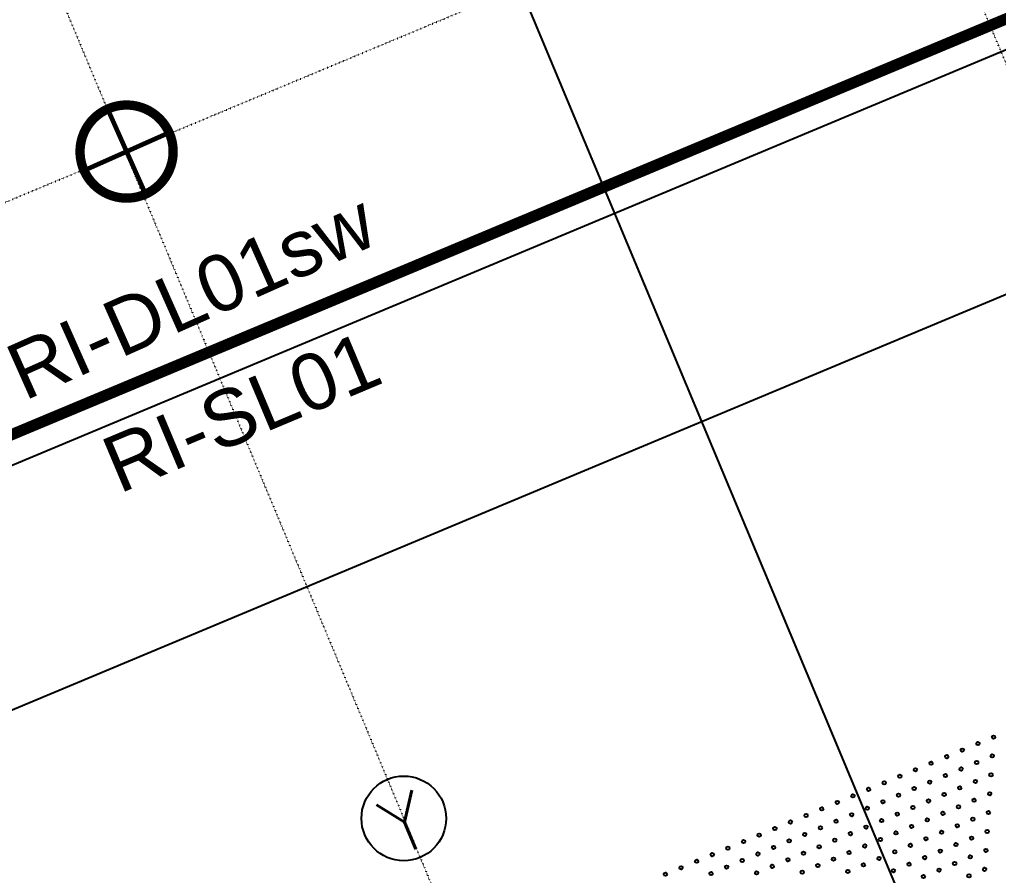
# Model space of a CAD drawing. Header units: millimetres. Extents: x 712803 to 922331, y -1382701 to -1225629.
# Drawn here: x 787346 to 789080, y -1314425 to -1312909 of the extents above; entities that cross this region are included whole.
import ezdxf
from ezdxf.enums import TextEntityAlignment as Align

# ---------------------------------------------------------------- set-up
doc = ezdxf.new("R2010")
doc.units = ezdxf.units.MM
doc.header["$LTSCALE"] = 10
doc.header["$MEASUREMENT"] = 0
doc.linetypes.add('ACAD_ISO07W100', pattern=[3, 0, -3])
doc.linetypes.add('CENTER', pattern=[50.8, 31.75, -6.35, 6.35, -6.35])
for name, color, linetype in [('I—平顶—分格线', 8, 'Continuous'), ('I—平顶—灯具', 62, 'Continuous'), ('I—平顶—烟感', 144, 'Continuous'), ('I—平顶—设备定位尺寸标注', 232, 'Continuous'), ('I—平顶—造型', 122, 'Continuous'), ('I—装饰—尺寸标注', 232, 'Continuous'), ('TSC_lighting', 52, 'Continuous')]:
    doc.layers.add(name, color=color, linetype=linetype)
doc.styles.add('ARIAL', font='arial.ttf')
doc.styles.add('平顶图图例(客房区A2）$0$HZDX', font='ROMANS.shx', dxfattribs={"width": 0.8, "bigfont": 'hztxt.shx'})
doc.dimstyles.new('XD30', dxfattribs={"dimscale": 30, "dimtxt": 2.5, "dimasz": 1, "dimexe": 1, "dimexo": 1, "dimgap": 0.8, "dimtad": 1, "dimdec": 0, "dimrnd": 5, "dimdsep": 46, "dimtxsty": 'ARIAL', "dimblk1": 'ARCHTICK', "dimblk2": 'ARCHTICK', "dimsah": 1, "dimcen": -0.9, "dimdle": 1, "dimclrd": 256, "dimclre": 256, "dimclrt": 40, "dimaunit": 1, "dimadec": 0, "dimazin": 0, "dimtfac": 0.35, "dimtdec": 0, "dimtix": 1, "dimtmove": 2, "dimatfit": 3, "dimldrblk": 'ARCHTICK', "dimfxl": 0, "dimtvp": 0.8, "dimtolj": 1, "dimtzin": 0, "dimarcsym": 0})

# ---------------------------------------------------------------- blocks, each defined once
blk = doc.blocks.new('RI-DL01sw')
at = {"layer": 'TSC_lighting', "const_width": 16.5}
blk.add_lwpolyline([(82.5, 0, 0.414214), (0, 82.5, 0.414214), (-82.5, 0, 0.414214), (0, -82.5, 0.414214)], format="xyb", close=True, dxfattribs=at)
at = {"layer": 'TSC_lighting', "const_width": 8.25}
for points in [[(0, -82.5), (0, 82.5)], [(82.5, 0), (-82.5, 0)]]:
    blk.add_lwpolyline(points, dxfattribs=at)
at = {"layer": 'TSC_lighting', "style": 'ARIAL'}
blk.add_text('RI-DL01sw', height=100, dxfattribs=at).set_placement((0, -280.2), align=Align.MIDDLE_CENTER)
blk.add_text('RI-DL01sw', height=100, dxfattribs=at).set_placement((0, -280.2), align=Align.MIDDLE_CENTER)
blk = doc.blocks.new('_ArchTick')
at = {"color": 0, "linetype": 'ByBlock', "const_width": 0.15}
blk.add_lwpolyline([(-0.5, -0.5), (0.5, 0.5)], dxfattribs=at)
blk = doc.blocks.new('*D1586')
at = {"layer": 'Defpoints', "color": 0, "ltscale": 50, "transparency": 16777216}
for p in [(712802.6, -1325596.1, 277.1), (794966.1, -1327810.6, 276.8), (794557.8, -1327981.3)]:
    blk.add_point(p, dxfattribs=at)
at = {"layer": 'I—装饰—尺寸标注', "lineweight": -2, "ltscale": 50, "transparency": 16777216}
for p, q in [((781534.8, -1296829.9), (794569.3, -1328009)), ((781408, -1296915.4), (781574.1, -1296846)), ((794673.4, -1327932.9), (794530.1, -1327992.9))]:
    blk.add_line(p, q, dxfattribs=at)
at = {"layer": 'I—装饰—尺寸标注', "lineweight": -2, "ltscale": 50, "transparency": 16777216, "xscale": 30, "yscale": 30, "zscale": 30}
for p, rotation in [((781546.4, -1296857.5), 112.6875065896419), ((794557.8, -1327981.3), 292.6875065896419)]:
    blk.add_blockref('_ArchTick', p, dxfattribs=dict(at, rotation=rotation))
at = {"layer": 'I—装饰—尺寸标注', "color": 40, "ltscale": 50, "transparency": 16777216, "insert": (788109.6, -1312395.4), "char_height": 75, "attachment_point": 5, "rotation": 292.6875, "style": 'ARIAL'}
blk.add_mtext('\\A1;33735', dxfattribs=at)
blk = doc.blocks.new('平顶图图例(客房区A2）$0$烟感')
at = {"layer": 'I—平顶—烟感', "linetype": 'Continuous'}
blk.add_circle((0, 0), 2.16, dxfattribs=at)
at = {"layer": 'I—平顶—烟感', "linetype": 'Continuous', "style": '平顶图图例(客房区A2）$0$HZDX'}
blk.add_text('Y', height=2.858, dxfattribs=at).set_placement((-1.143, -1.685))
blk = doc.blocks.new('30-1')
at = {"layer": 'I—平顶—分格线'}
for centre in [(-1010, -55.6), (-980, -55.6), (-950, -55.6), (-920, -55.6), (-890, -55.6), (-860, -55.6), (-830, -55.6), (-800, -55.6), (-770, -55.6), (-740, -55.6), (-710, -55.6), (-680, -55.6), (-650, -55.6), (-620, -55.6), (-590, -55.6), (-560, -55.6), (-530, -55.6), (-500, -55.6), (-470, -55.6), (-440, -55.6), (-410, -55.6), (-380, -55.6), (-935, -85.6), (-905, -85.6), (-875, -85.6), (-845, -85.6), (-815, -85.6), (-785, -85.6), (-755, -85.6), (-725, -85.6), (-695, -85.6), (-665, -85.6), (-635, -85.6), (-605, -85.6), (-575, -85.6), (-545, -85.6), (-515, -85.6), (-485, -85.6), (-455, -85.6), (-425, -85.6), (-395, -85.6), (-860, -115.6), (-830, -115.6), (-800, -115.6), (-770, -115.6), (-740, -115.6), (-710, -115.6), (-680, -115.6), (-650, -115.6), (-620, -115.6), (-590, -115.6), (-560, -115.6), (-530, -115.6), (-500, -115.6), (-470, -115.6), (-440, -115.6), (-410, -115.6), (-785, -145.6), (-755, -145.6), (-725, -145.6), (-695, -145.6), (-665, -145.6), (-635, -145.6), (-605, -145.6), (-575, -145.6), (-545, -145.6), (-515, -145.6), (-485, -145.6), (-455, -145.6), (-425, -145.6), (-710, -175.6), (-680, -175.6), (-650, -175.6), (-620, -175.6), (-590, -175.6), (-560, -175.6), (-530, -175.6), (-500, -175.6), (-470, -175.6), (-440, -175.6), (-635, -205.6), (-605, -205.6), (-575, -205.6), (-545, -205.6), (-515, -205.6), (-485, -205.6), (-455, -205.6), (-590, -235.6), (-560, -235.6), (-530, -235.6), (-500, -235.6), (-470, -235.6), (-515, -265.6), (-485, -265.6)]:
    blk.add_circle(centre, 3, dxfattribs=at)

msp = doc.modelspace()

# ---------------------------------------------------------------- linework, layer by layer
at = {"layer": 'I—平顶—设备定位尺寸标注', "color": 8, "linetype": 'ACAD_ISO07W100', "ltscale": 0.02}
msp.add_line((786154.1, -1313720.5, 0), (788922.2, -1312563.2), dxfattribs=at)
for points in [[(779102.3, -1292975.8), (788356.7, -1315112.7)], [(789759.9, -1314580.2), (781660.8, -1295208.4)]]:
    msp.add_lwpolyline(points, dxfattribs=at)
at = {"layer": 'I—平顶—造型'}
msp.add_line((785153, -1315043.1), (790558.6, -1312783.1), dxfattribs=at)
at = {"layer": 'I—平顶—造型', "elevation": 0}
msp.add_lwpolyline([(779518.5, -1287490.8), (780477.3, -1289784.1), (777188.5, -1294183.6), (785642.7, -1314404.8), (789757.5, -1312684.4), (782447.6, -1295200.2), (786594.2, -1289652.2), (797039.4, -1285285.3), (797689.7, -1283700.4), (807516.1, -1279592.1), (808969.9, -1280188.7), (809717.1, -1279876.4), (808097.1, -1276001.5), (794889.2, -1281523.5), (793312.7, -1280876.5)], dxfattribs=at)
at = {"layer": 'TSC_lighting', "linetype": 'CENTER', "ltscale": 0.01, "const_width": 20, "elevation": 0}
msp.add_lwpolyline([(791064.2, -1275701.3), (793237.8, -1280899.8), (794889.4, -1281577.6), (808070.2, -1276066.9), (809651.7, -1279849.5), (808969.7, -1280134.6), (807516, -1279538), (797651.3, -1283662.3), (797001, -1285247.1), (786562.3, -1289611.3), (782390.5, -1295193.1), (789692.1, -1312657.6), (785669.5, -1314339.4), (777245.6, -1294190.6), (780534.4, -1289791.2), (779564.6, -1287471.5)], dxfattribs=at)

# ---------------------------------------------------------------- block references
at = {"layer": 'I—平顶—分格线', "extrusion": (0.000109945, 4.5974e-05, 1), "rotation": 22.69420997310895}
msp.add_blockref('30-1', (789400.7, -1313981.9, 26.2), dxfattribs=at)
at = {"layer": 'I—平顶—烟感', "extrusion": (0.00010995, 4.59611e-05, 1), "xscale": 34.72222223022214, "yscale": 34.72222223022214, "zscale": 34.72222223022214, "rotation": 22.68613998737474}
msp.add_blockref('平顶图图例(客房区A2）$0$烟感', (788026.9, -1314323.8, 26.2), dxfattribs=at)
at = {"layer": 'TSC_lighting', "rotation": 24}
msp.add_blockref('RI-DL01sw', (787535.9, -1313142.8, 0), dxfattribs=at)

# ---------------------------------------------------------------- texts
at = {"layer": 'I—平顶—灯具', "linetype": 'CENTER', "ltscale": 0.01, "style": 'ARIAL'}
msp.add_text('RI-SL01', height=100, rotation=22.8071, dxfattribs=at).set_placement((787739.4, -1313604, 0), align=Align.MIDDLE_CENTER)

# ---------------------------------------------------------------- dimensions: what is measured, and where the dimension line sits
at = {"layer": 'I—装饰—尺寸标注', "color": 6, "ltscale": 50}
dim = msp.add_linear_dim(base=(794557.8, -1327981.3, -277.1), p1=(712802.6, -1325596.1), p2=(794966.1, -1327810.6, -0.3), angle=292.6875, dimstyle='XD30', dxfattribs=at)
dim.commit()
dim.dimension.update_dxf_attribs({"geometry": '*D1586', "text_midpoint": (788109.6, -1312395.4, -277.1)})

doc.saveas('drawing.dxf')
